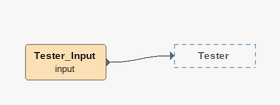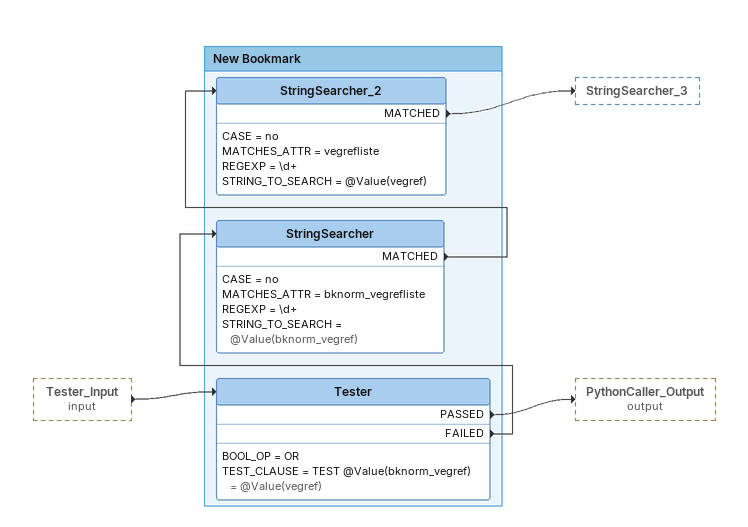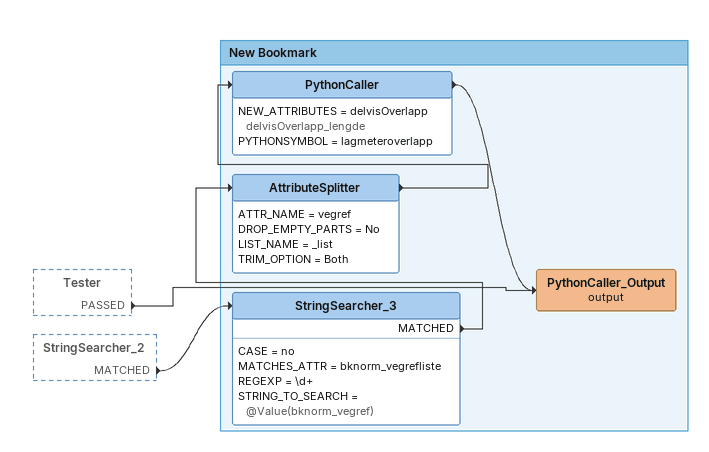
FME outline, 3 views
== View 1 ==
Tester_Input (input)
    -> Tester

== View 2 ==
Tester_Input (input) [outside]
    -> Tester

Bookmark: New Bookmark
Tester
    BOOL_OP = OR
    TEST_CLAUSE = TEST @Value(bknorm_vegref) = @Value(vegref)
    PASSED -> PythonCaller_Output (output)
    FAILED -> StringSearcher
StringSearcher
    CASE = no
    MATCHES_ATTR = bknorm_vegrefliste
    REGEXP = \d+
    STRING_TO_SEARCH = @Value(bknorm_vegref)
    MATCHED -> StringSearcher_2
StringSearcher_2
    CASE = no
    MATCHES_ATTR = vegrefliste
    REGEXP = \d+
    STRING_TO_SEARCH = @Value(vegref)
    MATCHED -> StringSearcher_3

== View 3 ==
Tester [outside]
    PASSED -> PythonCaller_Output (output)
StringSearcher_2 [outside]
    MATCHED -> StringSearcher_3

Bookmark: New Bookmark
StringSearcher_3
    CASE = no
    MATCHES_ATTR = bknorm_vegrefliste
    REGEXP = \d+
    STRING_TO_SEARCH = @Value(bknorm_vegref)
    MATCHED -> AttributeSplitter
AttributeSplitter
    ATTR_NAME = vegref
    DROP_EMPTY_PARTS = No
    LIST_NAME = _list
    TRIM_OPTION = Both
    -> PythonCaller
PythonCaller
    NEW_ATTRIBUTES = delvisOverlapp delvisOverlapp_lengde
    PYTHONSYMBOL = lagmeteroverlapp
    -> PythonCaller_Output (output)
PythonCaller_Output (output)
